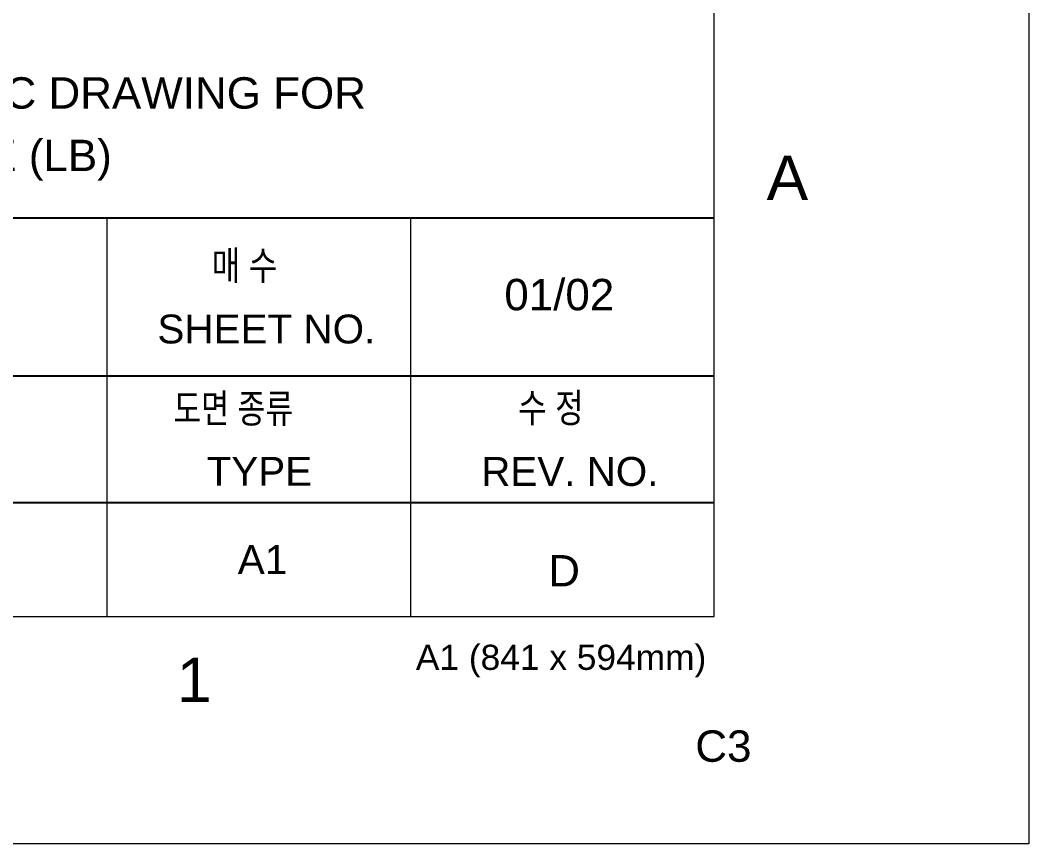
# Model space of a CAD drawing. Header units: inches. Extents: x 1027 to 1868, y 0 to 594.
# Drawn here: x 1787.6 to 1868, y 0 to 65.6 of the extents above; entities that cross this region are included whole.
import ezdxf
from ezdxf.enums import TextEntityAlignment as Align

# ---------------------------------------------------------------- set-up
doc = ezdxf.new("R2010")
doc.units = ezdxf.units.IN
doc.header["$MEASUREMENT"] = 0
for name, color, linetype in [('BG 0 -1', 7, 'Continuous'), ('BG VPORT', 7, 'Continuous'), ('FRAME', 7, 'Continuous')]:
    doc.layers.add(name, color=color, linetype=linetype)
doc.styles.add('Arial', font='arial.ttf')

msp = doc.modelspace()

# ---------------------------------------------------------------- linework, layer by layer
at = {"layer": 'BG 0 -1', "color": 7, "linetype": 'Continuous', "lineweight": 9}
for p, q in [((1867.973, 594), (1867.973, 0)), ((1842.905, 18.107), (1842.905, 576.746)), ((1794.494, 49.877), (1794.494, 18.107)), ((1818.699, 49.877), (1818.699, 18.107)), ((1052.085, 18.107), (1842.905, 18.107)), ((1867.973, 0), (1026.973, 0))]:
    msp.add_line(p, q, dxfattribs=at)
at = {"layer": 'BG VPORT', "color": 7, "linetype": 'Continuous', "lineweight": 25}
for p, q in [((1693.637, 49.877), (1842.905, 49.877)), ((1693.637, 37.27), (1842.905, 37.27)), ((1693.637, 27.184), (1842.905, 27.184))]:
    msp.add_line(p, q, dxfattribs=at)

# ---------------------------------------------------------------- texts
at = {"layer": 'BG 0 -1', "color": 7, "style": 'Arial', "width": 1.004063}
msp.add_text('A', height=3.537, dxfattribs=at).set_placement((1847.078, 51.286))
at = {"layer": 'BG 0 -1', "color": 7, "style": 'Arial'}
for s, height, width, p in [('A1 (841 x 594mm)', 2, 1.007335, (1830.695, 14.608)), ('1', 3.537, 1.008516, (1801.458, 13.053))]:
    msp.add_text(s, height=height, dxfattribs=dict(at, width=width)).set_placement(p, align=Align.MIDDLE)
at = {"layer": 'BG VPORT', "color": 7, "style": 'Arial'}
for s, width, p in [('매 수', 0.780824, (1802.869, 44.917)), (' SHEET NO.', 1.00288, (1797.631, 39.859)), ('도면 종류', 0.767495, (1799.804, 33.532)), ('수 정', 0.780824, (1827.28, 33.57)), ('TYPE', 1.001693, (1802.449, 28.518)), (' REV. NO.', 1.000881, (1823.443, 28.513)), ('A1', 1.006087, (1804.926, 21.491))]:
    msp.add_text(s, height=2.3, dxfattribs=dict(at, width=width)).set_placement(p)
at = {"layer": 'FRAME', "color": 2, "style": 'Arial'}
for s, width, p in [('HRSG_PIPING SYSTEM ISOMETRIC DRAWING FOR ', 1.003287, (1729.106, 58.562)), (' HP STEAM_RIGHT SIDE (LB) ', 1.003287, (1746.422, 53.584)), ('01/02', 1.002578, (1826.173, 42.5)), ('D', 1.004063, (1829.673, 20.5)), ('C3', 1.004063, (1841.392, 6.535))]:
    msp.add_text(s, height=2.5, dxfattribs=dict(at, width=width)).set_placement(p)

doc.saveas('drawing.dxf')
